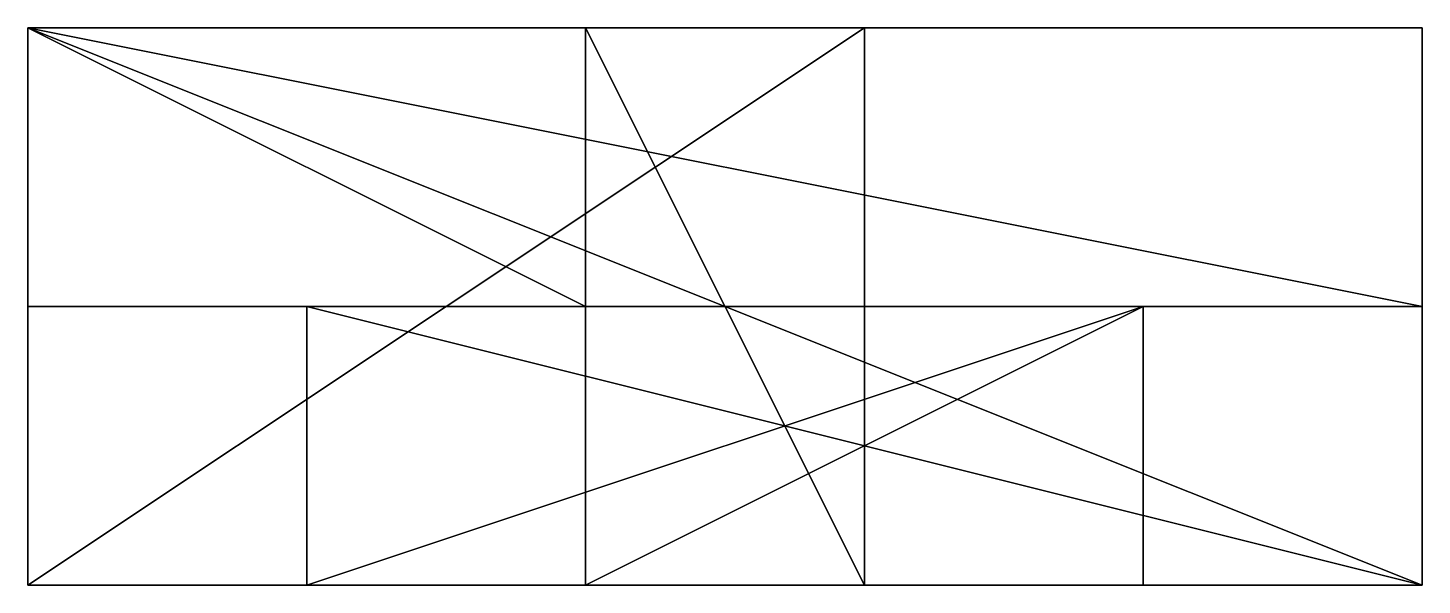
# Model space of a CAD drawing. Extents: x 0 to 5, y 0 to 2.
import ezdxf

# ---------------------------------------------------------------- set-up
doc = ezdxf.new("R2010")
doc.units = 0
doc.layers.get('0').update_dxf_attribs({"linetype": 'CONTINUOUS'})

# ---------------------------------------------------------------- blocks, each defined once
blk = doc.blocks.new('*U15')
at = {"color": 7}
mesh = blk.add_polyface(dxfattribs=at)
corners = [(0, 1, 4), (0, 0, 2), (0, 0, 6), (0, 1, 5), (0, 2, 5), (0, 2, 6), (0, 2, 2), (0, 2, 4)]
mesh.append_faces([[corners[k] for k in face] for face in [(0, 1, 2), (2, 3, 0), (2, 4, 3), (0, 6, 1)]], dxfattribs={"vtx0": -1, "vtx2": -1, "color": 7})
mesh.append_faces([[corners[k] for k in face] for face in [(2, 5, 4), (0, 7, 6)]], dxfattribs={"vtx2": -1, "color": 7})
mesh = blk.add_polyface(dxfattribs=at)
corners = [(3, 2, 2), (0, 2, 4), (2, 2, 3), (0, 2, 2), (3, 2, 3), (2, 2, 4), (5, 2, 6), (5, 2, 5), (0, 2, 5), (0, 2, 6)]
mesh.append_faces([[corners[k] for k in face] for face in [(0, 1, 2)]], dxfattribs={"vtx0": -1, "vtx1": -1, "vtx2": -1, "color": 7})
mesh.append_faces([[corners[k] for k in face] for face in [(0, 3, 1), (2, 4, 0), (1, 5, 2), (6, 7, 8), (8, 9, 6)]], dxfattribs={"vtx2": -1, "color": 7})
mesh = blk.add_polyface(dxfattribs=at)
corners = [(2, 2, 4), (0, 2, 4), (2, 1, 4), (0, 1, 4)]
mesh.append_faces([[corners[k] for k in face] for face in [(0, 1, 2)]], dxfattribs={"vtx1": -1, "color": 7})
mesh.append_faces([[corners[k] for k in face] for face in [(1, 3, 2)]], dxfattribs={"vtx2": -1, "color": 7})
mesh = blk.add_polyface(dxfattribs=at)
corners = [(3, 2, 2), (0, 0, 2), (0, 2, 2), (3, 0, 2)]
mesh.append_faces([[corners[k] for k in face] for face in [(0, 1, 2)]], dxfattribs={"vtx0": -1, "color": 7})
mesh.append_faces([[corners[k] for k in face] for face in [(0, 3, 1)]], dxfattribs={"vtx2": -1, "color": 7})
mesh = blk.add_polyface(dxfattribs=at)
corners = [(0, 2, 6), (5, 0, 6), (5, 2, 6), (0, 0, 6)]
mesh.append_faces([[corners[k] for k in face] for face in [(0, 1, 2)]], dxfattribs={"vtx0": -1, "color": 7})
mesh.append_faces([[corners[k] for k in face] for face in [(0, 3, 1)]], dxfattribs={"vtx2": -1, "color": 7})
mesh = blk.add_polyface(dxfattribs=at)
corners = [(5, 1, 5), (0, 1, 5), (0, 2, 5), (5, 2, 5)]
mesh.append_faces([[corners[k] for k in face] for face in [(0, 1, 2), (2, 3, 0)]], dxfattribs={"vtx2": -1, "color": 7})
mesh = blk.add_polyface(dxfattribs=at)
corners = [(2, 0, 4), (2, 1, 4), (2, 2, 3), (2, 0, 3), (2, 2, 4)]
mesh.append_faces([[corners[k] for k in face] for face in [(2, 0, 3), (1, 2, 4)]], dxfattribs={"vtx0": -1, "color": 7})
mesh.append_faces([[corners[k] for k in face] for face in [(0, 2, 1)]], dxfattribs={"vtx0": -1, "vtx1": -1, "color": 7})
mesh = blk.add_polyface(dxfattribs=at)
corners = [(3, 2, 3), (3, 0, 3), (2, 2, 3), (2, 0, 3)]
mesh.append_faces([[corners[k] for k in face] for face in [(1, 2, 3)]], dxfattribs={"vtx0": -1, "color": 7})
mesh.append_faces([[corners[k] for k in face] for face in [(0, 2, 1)]], dxfattribs={"vtx1": -1, "color": 7})
mesh = blk.add_polyface(dxfattribs=at)
corners = [(3, 0, 3), (3, 0, 2), (3, 2, 3), (3, 2, 2)]
mesh.append_faces([[corners[k] for k in face] for face in [(0, 1, 2)]], dxfattribs={"vtx1": -1, "color": 7})
mesh.append_faces([[corners[k] for k in face] for face in [(1, 3, 2)]], dxfattribs={"vtx2": -1, "color": 7})
mesh = blk.add_polyface(dxfattribs=at)
corners = [(5, 0, 6), (5, 1, 5), (5, 2, 6), (5, 0), (5, 2, 5), (5, 1)]
mesh.append_faces([[corners[k] for k in face] for face in [(0, 1, 2)]], dxfattribs={"vtx0": -1, "vtx1": -1, "color": 7})
mesh.append_faces([[corners[k] for k in face] for face in [(0, 3, 1)]], dxfattribs={"vtx1": -1, "vtx2": -1, "color": 7})
mesh.append_faces([[corners[k] for k in face] for face in [(1, 4, 2), (3, 5, 1)]], dxfattribs={"vtx2": -1, "color": 7})
mesh = blk.add_polyface(dxfattribs=at)
corners = [(4, 1, 1), (5, 1, 5), (5, 1), (4, 1, 4), (1, 1, 1), (1, 1), (0, 1, 5), (2, 1, 4), (0, 1, 4)]
mesh.append_faces([[corners[k] for k in face] for face in [(0, 1, 2), (2, 4, 0), (3, 6, 1)]], dxfattribs={"vtx0": -1, "vtx2": -1, "color": 7})
mesh.append_faces([[corners[k] for k in face] for face in [(0, 3, 1), (3, 7, 6)]], dxfattribs={"vtx1": -1, "vtx2": -1, "color": 7})
mesh.append_faces([[corners[k] for k in face] for face in [(2, 5, 4), (7, 8, 6)]], dxfattribs={"vtx2": -1, "color": 7})
mesh = blk.add_polyface(dxfattribs=at)
corners = [(1, 1), (5, 1), (5, 0), (1, 0)]
mesh.append_faces([[corners[k] for k in face] for face in [(0, 1, 2), (2, 3, 0)]], dxfattribs={"vtx2": -1, "color": 7})
mesh = blk.add_polyface(dxfattribs=at)
corners = [(4, 1, 1), (4, 0, 1), (1, 0, 1), (1, 1, 1)]
mesh.append_faces([[corners[k] for k in face] for face in [(0, 2, 1), (2, 0, 3)]], dxfattribs={"vtx0": -1, "color": 7})
mesh = blk.add_polyface(dxfattribs=at)
corners = [(1, 1), (1, 1, 1), (1, 0, 1), (1, 0)]
mesh.append_faces([[corners[k] for k in face] for face in [(0, 2, 1), (2, 0, 3)]], dxfattribs={"vtx0": -1, "color": 7})
mesh = blk.add_polyface(dxfattribs=at)
corners = [(4, 1, 4), (2, 0, 4), (4, 0, 4), (2, 1, 4)]
mesh.append_faces([[corners[k] for k in face] for face in [(0, 1, 3)]], dxfattribs={"vtx0": -1, "color": 7})
mesh.append_faces([[corners[k] for k in face] for face in [(0, 2, 1)]], dxfattribs={"vtx2": -1, "color": 7})
mesh = blk.add_polyface(dxfattribs=at)
corners = [(4, 1, 1), (4, 1, 4), (4, 0, 1), (4, 0, 4)]
mesh.append_faces([[corners[k] for k in face] for face in [(1, 2, 3)]], dxfattribs={"vtx0": -1, "color": 7})
mesh.append_faces([[corners[k] for k in face] for face in [(0, 2, 1)]], dxfattribs={"vtx1": -1, "color": 7})
mesh = blk.add_polyface(dxfattribs=at)
corners = [(4, 0, 4), (5, 0), (5, 0, 6), (2, 0, 4), (0, 0, 6), (4, 0, 1), (1, 0), (2, 0, 3), (0, 0, 2), (3, 0, 3), (3, 0, 2), (1, 0, 1)]
mesh.append_faces([[corners[k] for k in face] for face in [(0, 1, 2), (2, 3, 0), (5, 6, 1), (4, 7, 3), (8, 9, 7)]], dxfattribs={"vtx0": -1, "vtx2": -1, "color": 7})
mesh.append_faces([[corners[k] for k in face] for face in [(2, 4, 3), (0, 5, 1), (4, 8, 7)]], dxfattribs={"vtx1": -1, "vtx2": -1, "color": 7})
mesh.append_faces([[corners[k] for k in face] for face in [(8, 10, 9), (5, 11, 6)]], dxfattribs={"vtx2": -1, "color": 7})

msp = doc.modelspace()

# ---------------------------------------------------------------- block references
msp.add_blockref('*U15', (0, 0))

doc.saveas('drawing.dxf')
